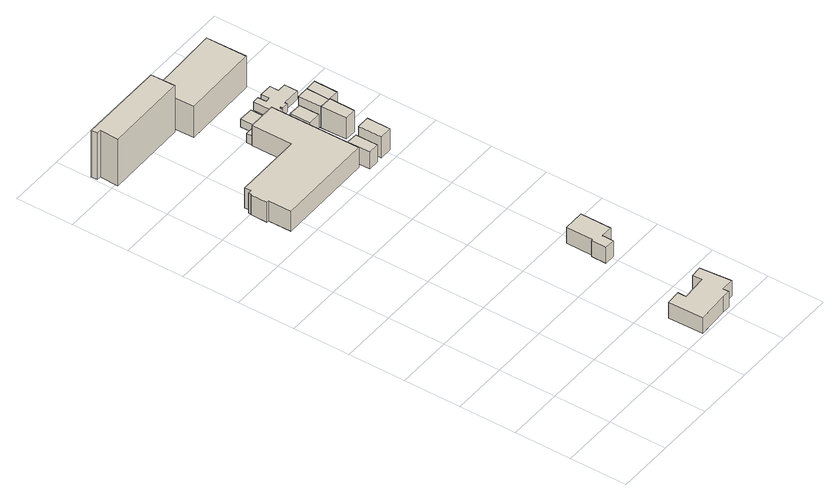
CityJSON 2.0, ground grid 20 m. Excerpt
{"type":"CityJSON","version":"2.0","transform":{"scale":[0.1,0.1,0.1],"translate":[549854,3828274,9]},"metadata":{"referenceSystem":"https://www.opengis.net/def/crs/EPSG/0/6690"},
"CityObjects":{
"building1":{"type":"Building","attributes":{"計測周辺長":68.07,"1/2500図郭":107,"区名":"平野区","町丁目名称":"瓜破南１丁目","街区番号":1,"class":"3001","usage":"411","measuredHeight":6.2,"storeysAboveGround":2,"BuildingDetailAttribute.buildingRoofEdgeArea":192.82,"BuildingDetailAttribute.buildingStructureType":"601","BuildingDetailAttribute.buildingStructureOrgType":"1","BuildingDetailAttribute.detailedUsage":"1110","BuildingDetailAttribute.surveyYear":2017,"BuildingRiverFloodingRiskAttribute.description":"10","BuildingRiverFloodingRiskAttribute.rank":"2","BuildingRiverFloodingRiskAttribute.depth":0.689,"BuildingRiverFloodingRiskAttribute.adminType":"2","BuildingRiverFloodingRiskAttribute.scale":"2","BuildingRiverFloodingRiskAttribute.duration":3.73,"BuildingIDAttribute.prefecture":"27","BuildingIDAttribute.city":"27126"},"geometry":[{"type":"Solid","lod":"1","boundaries":[[[[0,1,2,3,4,5,6,7,8,9,10]],[[9,11,12,10]],[[8,13,11,9]],[[7,14,13,8]],[[6,15,14,7]],[[5,16,15,6]],[[4,17,16,5]],[[3,18,17,4]],[[2,19,18,3]],[[1,20,19,2]],[[0,21,20,1]],[[10,12,21,0]],[[11,13,14,15,16,17,18,19,20,21,12]]]]}]},
"building2":{"type":"Building","attributes":{"class":"3002","measuredHeight":18.1,"BuildingDetailAttribute.surveyYear":2017,"BuildingRiverFloodingRiskAttribute.description":"10","BuildingRiverFloodingRiskAttribute.rank":"2","BuildingRiverFloodingRiskAttribute.depth":1.3,"BuildingRiverFloodingRiskAttribute.adminType":"2","BuildingRiverFloodingRiskAttribute.scale":"2","BuildingRiverFloodingRiskAttribute.duration":10.13,"BuildingIDAttribute.prefecture":"27","BuildingIDAttribute.city":"27126"},"geometry":[{"type":"Solid","lod":"1","boundaries":[[[[22,23,24,25,26,27]],[[26,28,29,27]],[[25,30,28,26]],[[24,31,30,25]],[[23,32,31,24]],[[22,33,32,23]],[[27,29,33,22]],[[28,30,31,32,33,29]]]]}]},
"building3":{"type":"Building","attributes":{"class":"3001","measuredHeight":7.7,"BuildingDetailAttribute.specifiedBuildingCoverageRate":0.8,"BuildingDetailAttribute.surveyYear":2017,"BuildingRiverFloodingRiskAttribute.description":"10","BuildingRiverFloodingRiskAttribute.rank":"2","BuildingRiverFloodingRiskAttribute.depth":0.897,"BuildingRiverFloodingRiskAttribute.adminType":"2","BuildingRiverFloodingRiskAttribute.scale":"2","BuildingRiverFloodingRiskAttribute.duration":6.07,"BuildingIDAttribute.prefecture":"27","BuildingIDAttribute.city":"27126"},"geometry":[{"type":"Solid","lod":"1","boundaries":[[[[34,35,36,37,38,39,40,41,42,43,44,45]],[[44,46,47,45]],[[43,48,46,44]],[[42,49,48,43]],[[41,50,49,42]],[[40,51,50,41]],[[39,52,51,40]],[[38,53,52,39]],[[37,54,53,38]],[[36,55,54,37]],[[35,56,55,36]],[[34,57,56,35]],[[45,47,57,34]],[[46,48,49,50,51,52,53,54,55,56,57,47]]]]}]},
"building4":{"type":"Building","attributes":{"class":"3001","measuredHeight":6.1,"BuildingDetailAttribute.surveyYear":2017,"BuildingRiverFloodingRiskAttribute.description":"10","BuildingRiverFloodingRiskAttribute.rank":"2","BuildingRiverFloodingRiskAttribute.depth":0.765,"BuildingRiverFloodingRiskAttribute.adminType":"2","BuildingRiverFloodingRiskAttribute.scale":"2","BuildingRiverFloodingRiskAttribute.duration":4.67,"BuildingIDAttribute.prefecture":"27","BuildingIDAttribute.city":"27126"},"geometry":[{"type":"Solid","lod":"1","boundaries":[[[[58,59,60,61,62,63,64,65]],[[64,66,67,65]],[[63,68,66,64]],[[62,69,68,63]],[[61,70,69,62]],[[60,71,70,61]],[[59,72,71,60]],[[58,73,72,59]],[[65,67,73,58]],[[66,68,69,70,71,72,73,67]]]]}]},
"building5":{"type":"Building","attributes":{"計測周辺長":23.76,"1/2500図郭":107,"区名":"平野区","町丁目名称":"瓜破南１丁目","街区番号":1,"class":"3001","usage":"411","measuredHeight":6.6,"storeysAboveGround":2,"BuildingDetailAttribute.buildingRoofEdgeArea":31.5,"BuildingDetailAttribute.buildingStructureType":"601","BuildingDetailAttribute.buildingStructureOrgType":"1","BuildingDetailAttribute.detailedUsage":"1110","BuildingDetailAttribute.specifiedBuildingCoverageRate":0.8,"BuildingDetailAttribute.surveyYear":2017,"BuildingRiverFloodingRiskAttribute.description":"10","BuildingRiverFloodingRiskAttribute.rank":"2","BuildingRiverFloodingRiskAttribute.depth":0.886,"BuildingRiverFloodingRiskAttribute.adminType":"2","BuildingRiverFloodingRiskAttribute.scale":"2","BuildingRiverFloodingRiskAttribute.duration":5.97,"BuildingIDAttribute.prefecture":"27","BuildingIDAttribute.city":"27126"},"geometry":[{"type":"Solid","lod":"1","boundaries":[[[[74,75,76,77]],[[76,78,79,77]],[[75,80,78,76]],[[74,81,80,75]],[[77,79,81,74]],[[78,80,81,79]]]]}]},
"building6":{"type":"Building","attributes":{"class":"3003","measuredHeight":3.6,"BuildingDetailAttribute.specifiedBuildingCoverageRate":0.8,"BuildingDetailAttribute.surveyYear":2017,"BuildingRiverFloodingRiskAttribute.description":"10","BuildingRiverFloodingRiskAttribute.rank":"2","BuildingRiverFloodingRiskAttribute.depth":0.663,"BuildingRiverFloodingRiskAttribute.adminType":"2","BuildingRiverFloodingRiskAttribute.scale":"2","BuildingRiverFloodingRiskAttribute.duration":3.4,"BuildingIDAttribute.prefecture":"27","BuildingIDAttribute.city":"27126"},"geometry":[{"type":"Solid","lod":"1","boundaries":[[[[82,83,84,85]],[[84,86,87,85]],[[83,88,86,84]],[[82,89,88,83]],[[85,87,89,82]],[[86,88,89,87]]]]}]},
"building7":{"type":"Building","attributes":{"class":"3003","BuildingDetailAttribute.specifiedBuildingCoverageRate":0.8,"BuildingDetailAttribute.surveyYear":2017,"BuildingRiverFloodingRiskAttribute.description":"10","BuildingRiverFloodingRiskAttribute.rank":"2","BuildingRiverFloodingRiskAttribute.depth":0.663,"BuildingRiverFloodingRiskAttribute.adminType":"2","BuildingRiverFloodingRiskAttribute.scale":"2","BuildingRiverFloodingRiskAttribute.duration":3.4,"BuildingIDAttribute.prefecture":"27","BuildingIDAttribute.city":"27126"},"geometry":[{"type":"Solid","lod":"1","boundaries":[[[[90,91,92,93]],[[92,94,95,93]],[[91,96,94,92]],[[90,97,96,91]],[[93,95,97,90]],[[94,96,97,95]]]]}]},
"building8":{"type":"Building","attributes":{"計測周辺長":25.38,"1/2500図郭":107,"区名":"平野区","町丁目名称":"瓜破南１丁目","街区番号":1,"class":"3001","usage":"411","measuredHeight":8.3,"storeysAboveGround":3,"BuildingDetailAttribute.buildingRoofEdgeArea":36.79,"BuildingDetailAttribute.buildingStructureType":"601","BuildingDetailAttribute.buildingStructureOrgType":"1","BuildingDetailAttribute.detailedUsage":"1110","BuildingDetailAttribute.specifiedBuildingCoverageRate":0.8,"BuildingDetailAttribute.surveyYear":2017,"BuildingRiverFloodingRiskAttribute.description":"10","BuildingRiverFloodingRiskAttribute.rank":"2","BuildingRiverFloodingRiskAttribute.depth":0.886,"BuildingRiverFloodingRiskAttribute.adminType":"2","BuildingRiverFloodingRiskAttribute.scale":"2","BuildingRiverFloodingRiskAttribute.duration":5.97,"BuildingIDAttribute.prefecture":"27","BuildingIDAttribute.city":"27126"},"geometry":[{"type":"Solid","lod":"1","boundaries":[[[[98,99,100,101]],[[100,102,103,101]],[[99,104,102,100]],[[98,105,104,99]],[[101,103,105,98]],[[102,104,105,103]]]]}]},
"building9":{"type":"Building","attributes":{"計測周辺長":23.18,"1/2500図郭":107,"区名":"平野区","町丁目名称":"瓜破南１丁目","街区番号":1,"class":"3001","usage":"411","measuredHeight":5.3,"storeysAboveGround":2,"BuildingDetailAttribute.buildingRoofEdgeArea":31.93,"BuildingDetailAttribute.buildingStructureType":"601","BuildingDetailAttribute.buildingStructureOrgType":"1","BuildingDetailAttribute.detailedUsage":"1110","BuildingDetailAttribute.specifiedBuildingCoverageRate":0.8,"BuildingDetailAttribute.surveyYear":2017,"BuildingRiverFloodingRiskAttribute.description":"10","BuildingRiverFloodingRiskAttribute.rank":"2","BuildingRiverFloodingRiskAttribute.depth":0.897,"BuildingRiverFloodingRiskAttribute.adminType":"2","BuildingRiverFloodingRiskAttribute.scale":"2","BuildingRiverFloodingRiskAttribute.duration":6.07,"BuildingIDAttribute.prefecture":"27","BuildingIDAttribute.city":"27126"},"geometry":[{"type":"Solid","lod":"1","boundaries":[[[[106,107,108,109]],[[108,110,111,109]],[[107,112,110,108]],[[106,113,112,107]],[[109,111,113,106]],[[110,112,113,111]]]]}]},
"building10":{"type":"Building","attributes":{"計測周辺長":83.01,"1/2500図郭":107,"区名":"平野区","町丁目名称":"瓜破南１丁目","街区番号":1,"class":"3002","usage":"441","measuredHeight":12.2,"storeysAboveGround":3,"BuildingDetailAttribute.buildingRoofEdgeArea":386.72,"BuildingDetailAttribute.buildingStructureType":"610","BuildingDetailAttribute.buildingStructureOrgType":"2","BuildingDetailAttribute.detailedUsage":"1520","BuildingDetailAttribute.specifiedBuildingCoverageRate":0.8,"BuildingDetailAttribute.surveyYear":2017,"BuildingRiverFloodingRiskAttribute.description":"10","BuildingRiverFloodingRiskAttribute.rank":"2","BuildingRiverFloodingRiskAttribute.depth":1.13,"BuildingRiverFloodingRiskAttribute.adminType":"2","BuildingRiverFloodingRiskAttribute.scale":"2","BuildingRiverFloodingRiskAttribute.duration":8.32,"BuildingIDAttribute.prefecture":"27","BuildingIDAttribute.city":"27126"},"geometry":[{"type":"Solid","lod":"1","boundaries":[[[[114,115,116,117]],[[116,118,119,117]],[[115,120,118,116]],[[114,121,120,115]],[[117,119,121,114]],[[118,120,121,119]]]]}]},
"building11":{"type":"Building","attributes":{"計測周辺長":26.3,"1/2500図郭":107,"区名":"平野区","町丁目名称":"瓜破南１丁目","街区番号":1,"class":"3001","usage":"411","measuredHeight":8.3,"storeysAboveGround":3,"BuildingDetailAttribute.buildingRoofEdgeArea":37.58,"BuildingDetailAttribute.buildingStructureType":"601","BuildingDetailAttribute.buildingStructureOrgType":"1","BuildingDetailAttribute.detailedUsage":"1110","BuildingDetailAttribute.specifiedBuildingCoverageRate":0.8,"BuildingDetailAttribute.surveyYear":2017,"BuildingRiverFloodingRiskAttribute.description":"10","BuildingRiverFloodingRiskAttribute.rank":"2","BuildingRiverFloodingRiskAttribute.depth":0.897,"BuildingRiverFloodingRiskAttribute.adminType":"2","BuildingRiverFloodingRiskAttribute.scale":"2","BuildingRiverFloodingRiskAttribute.duration":6.07,"BuildingIDAttribute.prefecture":"27","BuildingIDAttribute.city":"27126"},"geometry":[{"type":"Solid","lod":"1","boundaries":[[[[122,123,124,125,126]],[[125,127,128,126]],[[124,129,127,125]],[[123,130,129,124]],[[122,131,130,123]],[[126,128,131,122]],[[127,129,130,131,128]]]]}]},
"building12":{"type":"Building","attributes":{"計測周辺長":24.27,"1/2500図郭":107,"区名":"平野区","町丁目名称":"瓜破南１丁目","街区番号":1,"class":"3001","usage":"411","measuredHeight":8.4,"storeysAboveGround":3,"BuildingDetailAttribute.buildingRoofEdgeArea":32.81,"BuildingDetailAttribute.buildingStructureType":"601","BuildingDetailAttribute.buildingStructureOrgType":"1","BuildingDetailAttribute.detailedUsage":"1110","BuildingDetailAttribute.specifiedBuildingCoverageRate":0.8,"BuildingDetailAttribute.surveyYear":2017,"BuildingRiverFloodingRiskAttribute.description":"10","BuildingRiverFloodingRiskAttribute.rank":"2","BuildingRiverFloodingRiskAttribute.depth":0.897,"BuildingRiverFloodingRiskAttribute.adminType":"2","BuildingRiverFloodingRiskAttribute.scale":"2","BuildingRiverFloodingRiskAttribute.duration":6.07,"BuildingIDAttribute.prefecture":"27","BuildingIDAttribute.city":"27126"},"geometry":[{"type":"Solid","lod":"1","boundaries":[[[[122,126,132,133]],[[132,134,135,133]],[[126,136,134,132]],[[122,137,136,126]],[[133,135,137,122]],[[134,136,137,135]]]]}]},
"building13":{"type":"Building","attributes":{"計測周辺長":29.69,"1/2500図郭":107,"区名":"平野区","町丁目名称":"瓜破南１丁目","街区番号":1,"class":"3001","usage":"441","measuredHeight":3.2,"storeysAboveGround":1,"BuildingDetailAttribute.buildingRoofEdgeArea":50.73,"BuildingDetailAttribute.buildingStructureType":"610","BuildingDetailAttribute.buildingStructureOrgType":"2","BuildingDetailAttribute.detailedUsage":"1520","BuildingDetailAttribute.specifiedBuildingCoverageRate":0.8,"BuildingDetailAttribute.surveyYear":2017,"BuildingRiverFloodingRiskAttribute.description":"10","BuildingRiverFloodingRiskAttribute.rank":"2","BuildingRiverFloodingRiskAttribute.depth":0.663,"BuildingRiverFloodingRiskAttribute.adminType":"2","BuildingRiverFloodingRiskAttribute.scale":"2","BuildingRiverFloodingRiskAttribute.duration":3.4,"BuildingIDAttribute.prefecture":"27","BuildingIDAttribute.city":"27126"},"geometry":[{"type":"Solid","lod":"1","boundaries":[[[[138,139,140,141,142,143,144,145,146,147,148,149,150,151,152,153]],[[152,154,155,153]],[[151,156,154,152]],[[150,157,156,151]],[[149,158,157,150]],[[148,159,158,149]],[[147,160,159,148]],[[146,161,160,147]],[[145,162,161,146]],[[144,163,162,145]],[[143,164,163,144]],[[142,165,164,143]],[[141,166,165,142]],[[140,167,166,141]],[[139,168,167,140]],[[138,169,168,139]],[[153,155,169,138]],[[154,156,157,158,159,160,161,162,163,164,165,166,167,168,169,155]]]]}]},
"building14":{"type":"Building","attributes":{"計測周辺長":24.44,"1/2500図郭":107,"区名":"平野区","町丁目名称":"瓜破南１丁目","街区番号":1,"class":"3001","usage":"411","measuredHeight":8.4,"storeysAboveGround":3,"BuildingDetailAttribute.buildingRoofEdgeArea":32.96,"BuildingDetailAttribute.buildingStructureType":"601","BuildingDetailAttribute.buildingStructureOrgType":"1","BuildingDetailAttribute.detailedUsage":"1110","BuildingDetailAttribute.specifiedBuildingCoverageRate":0.8,"BuildingDetailAttribute.surveyYear":2017,"BuildingRiverFloodingRiskAttribute.description":"10","BuildingRiverFloodingRiskAttribute.rank":"2","BuildingRiverFloodingRiskAttribute.depth":0.897,"BuildingRiverFloodingRiskAttribute.adminType":"2","BuildingRiverFloodingRiskAttribute.scale":"2","BuildingRiverFloodingRiskAttribute.duration":6.07,"BuildingIDAttribute.prefecture":"27","BuildingIDAttribute.city":"27126"},"geometry":[{"type":"Solid","lod":"1","boundaries":[[[[170,123,122,133,171]],[[133,135,172,171]],[[122,137,135,133]],[[123,173,137,122]],[[170,174,173,123]],[[171,172,174,170]],[[135,137,173,174,172]]]]}]},
"building15":{"type":"Building","attributes":{"計測周辺長":25.92,"1/2500図郭":107,"区名":"平野区","町丁目名称":"瓜破南１丁目","街区番号":1,"class":"3001","usage":"441","measuredHeight":3.6,"storeysAboveGround":1,"BuildingDetailAttribute.buildingRoofEdgeArea":41.5,"BuildingDetailAttribute.buildingStructureType":"610","BuildingDetailAttribute.buildingStructureOrgType":"2","BuildingDetailAttribute.detailedUsage":"1520","BuildingDetailAttribute.specifiedBuildingCoverageRate":0.8,"BuildingDetailAttribute.surveyYear":2017,"BuildingRiverFloodingRiskAttribute.description":"10","BuildingRiverFloodingRiskAttribute.rank":"2","BuildingRiverFloodingRiskAttribute.depth":1.13,"BuildingRiverFloodingRiskAttribute.adminType":"2","BuildingRiverFloodingRiskAttribute.scale":"2","BuildingRiverFloodingRiskAttribute.duration":8.32,"BuildingIDAttribute.prefecture":"27","BuildingIDAttribute.city":"27126"},"geometry":[{"type":"Solid","lod":"1","boundaries":[[[[175,176,177,178]],[[177,179,180,178]],[[176,181,179,177]],[[175,182,181,176]],[[178,180,182,175]],[[179,181,182,180]]]]}]}
},
"vertices":[
[476,129,10],[528,132,10],[528,102,10],[616,108,10],[615,141,10],[655,144,10],[664,34,10],[619,33,10],[619,13,10],[589,13,10],[479,7,10],[589,13,71],[479,7,71],[619,13,71],[619,33,71],[664,34,71],[655,144,71],[615,141,71],[616,108,71],[528,102,71],[528,132,71],[476,129,71],
[19,1792,7],[21,1857,7],[8,1857,7],[6,1879,7],[311,1880,7],[312,1795,7],[311,1880,189],[312,1795,189],[6,1879,189],[8,1857,189],[21,1857,189],[19,1792,189],
[497,1261,8],[149,1259,8],[148,1340,8],[141,1340,8],[141,1398,8],[143,1398,8],[143,1408,8],[156,1408,8],[155,1431,8],[395,1433,8],[394,1575,8],[495,1576,8],[394,1575,86],[495,1576,86],[395,1433,86],[155,1431,86],[156,1408,86],[143,1408,86],[143,1398,86],[141,1398,86],[141,1340,86],[148,1340,86],[149,1259,86],[497,1261,86],
[569,420,10],[569,473,10],[574,474,10],[574,568,10],[648,568,10],[648,459,10],[606,459,10],[606,420,10],[606,459,72],[606,420,72],[648,459,72],[648,568,72],[574,568,72],[574,474,72],[569,473,72],[569,420,72],
[510,1232,8],[509,1312,8],[549,1310,8],[550,1232,8],[549,1310,74],[550,1232,74],[509,1312,74],[510,1232,74],
[394,1575,10],[394,1595,10],[495,1595,10],[495,1576,10],[495,1595,46],[495,1576,46],[394,1595,46],[394,1575,46],
[441,1598,10],[441,1650,10],[492,1649,10],[492,1598,10],[492,1649,40],[492,1598,40],[441,1650,40],[441,1598,40],
[614,1233,8],[570,1233,8],[569,1315,8],[614,1315,8],[569,1315,91],[614,1315,91],[570,1233,91],[614,1233,91],
[525,1459,9],[526,1531,9],[571,1529,9],[571,1459,9],[571,1529,62],[571,1459,62],[526,1531,62],[525,1459,62],
[321,1875,7],[596,1883,7],[597,1740,7],[325,1735,7],[597,1740,129],[325,1735,129],[596,1883,129],[321,1875,129],
[615,1454,9],[620,1454,9],[618,1365,9],[578,1365,9],[576,1455,9],[578,1365,92],[576,1455,92],[618,1365,92],[620,1454,92],[615,1454,92],
[574,1535,9],[616,1535,9],[574,1535,93],[616,1535,93],[576,1455,93],[615,1454,93],
[525,1575,9],[525,1663,9],[548,1664,9],[549,1634,9],[565,1635,9],[564,1664,9],[610,1664,9],[610,1633,9],[640,1633,9],[640,1586,9],[576,1585,9],[576,1577,9],[552,1577,9],[552,1584,9],[548,1584,9],[548,1575,9],[548,1584,41],[548,1575,41],[552,1584,41],[552,1577,41],[576,1577,41],[576,1585,41],[640,1586,41],[640,1633,41],[610,1633,41],[610,1664,41],[564,1664,41],[565,1635,41],[549,1634,41],[548,1664,41],[525,1663,41],[525,1575,41],
[655,1453,9],[656,1536,9],[656,1536,93],[620,1454,93],[655,1453,93],
[669,1826,13],[599,1825,13],[598,1883,13],[670,1885,13],[598,1883,48],[670,1885,48],[599,1825,48],[669,1826,48]
]}
